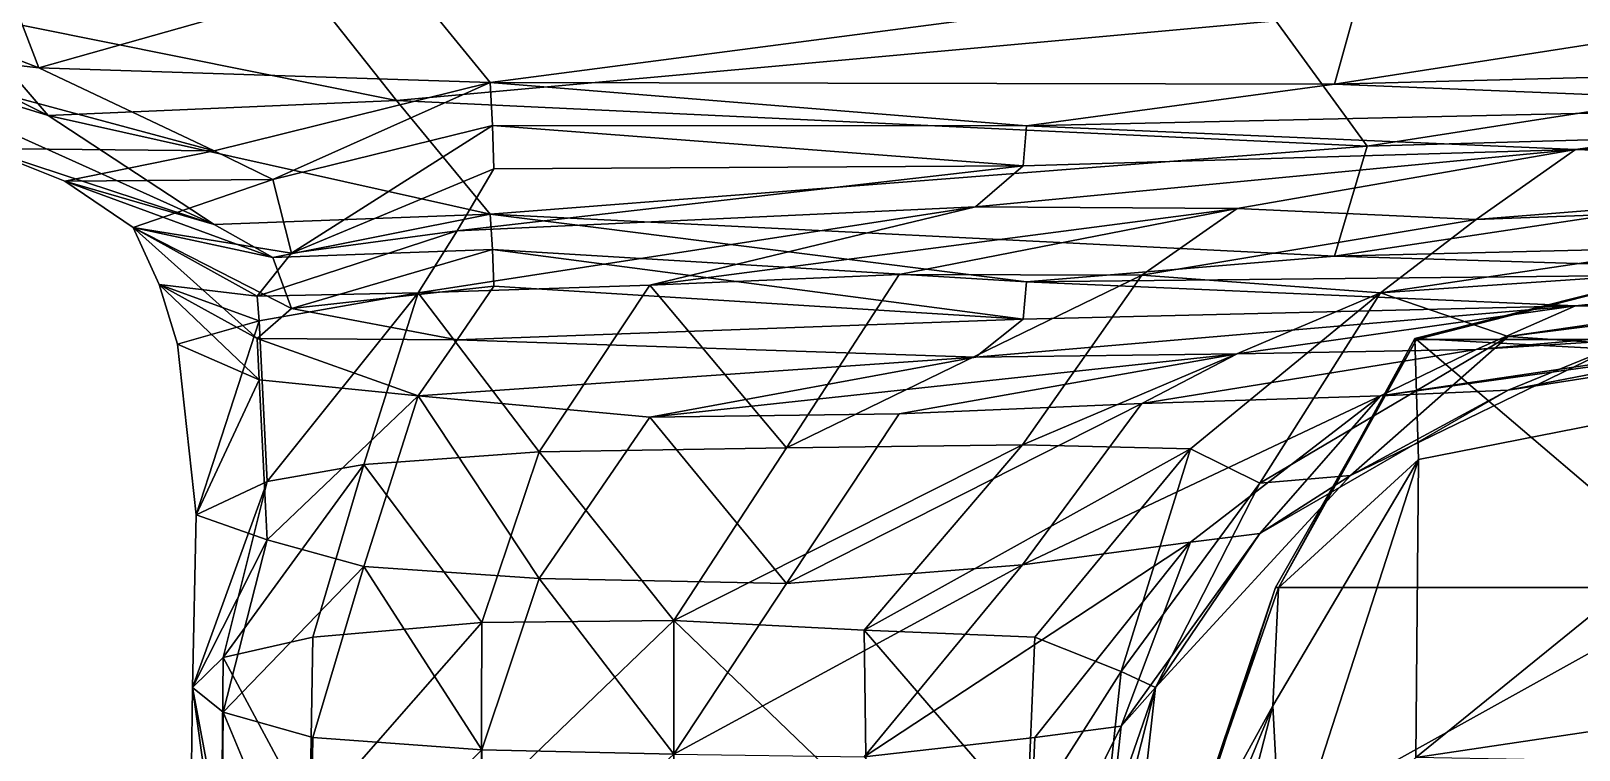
# Model space of a CAD drawing. Extents: x -114 to 115, y -117 to 399.
# Drawn here: x -73.66 to -50.12, y 135.72 to 146.65 of the extents above; entities that cross this region are included whole.
import ezdxf

# ---------------------------------------------------------------- set-up
doc = ezdxf.new("R2010")
doc.units = 0

msp = doc.modelspace()

# ---------------------------------------------------------------- linework, layer by layer
for points in [[(-73.534866, 146.093811, -125.160713), (-79.440247, 148.389862, -128.080322), (-74.60878, 148.878342, -124.857635)], [(-73.534866, 146.093811, -125.160713), (-74.60878, 148.878342, -124.857635), (-68.108078, 147.630707, -121.968529)], [(-73.534866, 146.093811, -125.160713), (-77.038101, 146.489349, -127.693459), (-79.440247, 148.389862, -128.080322)], [(-73.394676, 145.369431, -130.20134), (-79.440247, 148.389862, -128.080322), (-77.038101, 146.489349, -127.693459)], [(-73.394676, 145.369431, -130.20134), (-74.739433, 146.929596, -130.518829), (-79.440247, 148.389862, -128.080322)], [(-53.837208, 145.845154, -119.976379), (-40.181358, 147.972443, -120.102654), (-40.69117, 146.189026, -119.974304)], [(-53.837208, 145.845154, -119.976379), (-53.341705, 147.619812, -119.997704), (-40.181358, 147.972443, -120.102654)], [(-66.674911, 145.869934, -121.784058), (-73.534866, 146.093811, -125.160713), (-68.108078, 147.630707, -121.968529)], [(-66.674911, 145.869934, -121.784058), (-68.108078, 147.630707, -121.968529), (-53.341705, 147.619812, -119.997704)], [(-53.837208, 145.845154, -119.976379), (-66.674911, 145.869934, -121.784058), (-53.341705, 147.619812, -119.997704)], [(-68.099861, 145.597992, -133.537628), (-69.498001, 147.367432, -133.878906), (-74.739433, 146.929596, -130.518829)], [(-68.099861, 145.597992, -133.537628), (-54.727177, 146.808075, -135.678543), (-69.498001, 147.367432, -133.878906)], [(-73.394676, 145.369431, -130.20134), (-68.099861, 145.597992, -133.537628), (-74.739433, 146.929596, -130.518829)], [(-53.340084, 144.903992, -135.38385), (-39.67128, 147.026611, -135.811768), (-54.727177, 146.808075, -135.678543)], [(-53.340084, 144.903992, -135.38385), (-40.180908, 145.275528, -135.411835), (-39.67128, 147.026611, -135.811768)], [(-53.340084, 144.903992, -135.38385), (-54.727177, 146.808075, -135.678543), (-68.099861, 145.597992, -133.537628)], [(-70.87146, 144.832199, -124.172188), (-74.387505, 144.869171, -127.459534), (-77.038101, 146.489349, -127.693459)], [(-70.87146, 144.832199, -124.172188), (-77.038101, 146.489349, -127.693459), (-73.534866, 146.093811, -125.160713)], [(-70.87146, 143.710083, -130.53598), (-77.038101, 146.489349, -127.693459), (-74.387505, 144.869171, -127.459534)], [(-70.87146, 143.710083, -130.53598), (-73.394676, 145.369431, -130.20134), (-77.038101, 146.489349, -127.693459)], [(-45.432842, 145.505157, -120.169739), (-53.837208, 145.845154, -119.976379), (-40.69117, 146.189026, -119.974304)], [(-70.87146, 144.832199, -124.172188), (-73.534866, 146.093811, -125.160713), (-66.674911, 145.869934, -121.784058)], [(-50.170868, 144.852417, -120.500183), (-45.432842, 145.505157, -120.169739), (-25.184185, 146.085785, -120.24295)], [(-41.938129, 144.563583, -121.164734), (-50.170868, 144.852417, -120.500183), (-25.184185, 146.085785, -120.24295)], [(-69.977043, 144.393204, -123.918602), (-70.87146, 144.832199, -124.172188), (-66.674911, 145.869934, -121.784058)], [(-69.977043, 144.393204, -123.918602), (-66.674911, 145.869934, -121.784058), (-66.637337, 145.215652, -122.004128)], [(-58.520821, 145.209625, -120.593407), (-66.637337, 145.215652, -122.004128), (-66.674911, 145.869934, -121.784058)], [(-58.520821, 145.209625, -120.593407), (-66.674911, 145.869934, -121.784058), (-53.837208, 145.845154, -119.976379)], [(-58.520821, 145.209625, -120.593407), (-53.837208, 145.845154, -119.976379), (-45.432842, 145.505157, -120.169739)], [(-66.674911, 143.868439, -133.13501), (-68.099861, 145.597992, -133.537628), (-73.394676, 145.369431, -130.20134)], [(-66.674911, 143.868439, -133.13501), (-53.340084, 144.903992, -135.38385), (-68.099861, 145.597992, -133.537628)], [(-50.170868, 144.852417, -120.500183), (-58.520821, 145.209625, -120.593407), (-45.432842, 145.505157, -120.169739)], [(-70.87146, 143.710083, -130.53598), (-66.674911, 143.868439, -133.13501), (-73.394676, 145.369431, -130.20134)], [(-53.837208, 143.226883, -134.825195), (-40.69117, 143.549332, -134.944763), (-40.180908, 145.275528, -135.411835)], [(-53.837208, 143.226883, -134.825195), (-40.180908, 145.275528, -135.411835), (-53.340084, 144.903992, -135.38385)], [(-69.696365, 143.272598, -124.723732), (-69.977043, 144.393204, -123.918602), (-66.637337, 145.215652, -122.004128)], [(-69.696365, 143.272598, -124.723732), (-66.637337, 145.215652, -122.004128), (-66.619713, 144.555008, -122.186829)], [(-66.619713, 144.555008, -122.186829), (-66.637337, 145.215652, -122.004128), (-58.570717, 144.600906, -120.606583)], [(-58.570717, 144.600906, -120.606583), (-66.637337, 145.215652, -122.004128), (-58.520821, 145.209625, -120.593407)], [(-58.570717, 144.600906, -120.606583), (-58.520821, 145.209625, -120.593407), (-50.170868, 144.852417, -120.500183)], [(-73.13958, 144.370087, -127.371536), (-74.387505, 144.869171, -127.459534), (-70.87146, 144.832199, -124.172188)], [(-70.87146, 143.710083, -130.53598), (-74.387505, 144.869171, -127.459534), (-73.13958, 144.370087, -127.371536)], [(-73.13958, 144.370087, -127.371536), (-70.87146, 144.832199, -124.172188), (-69.977043, 144.393204, -123.918602)], [(-53.837208, 143.226883, -134.825195), (-53.340084, 144.903992, -135.38385), (-66.674911, 143.868439, -133.13501)], [(-55.315292, 143.954712, -120.840309), (-59.295197, 143.981171, -120.612053), (-50.170868, 144.852417, -120.500183)], [(-59.295197, 143.981171, -120.612053), (-58.570717, 144.600906, -120.606583), (-50.170868, 144.852417, -120.500183)], [(-51.678776, 143.78772, -121.488541), (-55.315292, 143.954712, -120.840309), (-50.170868, 144.852417, -120.500183)], [(-51.678776, 143.78772, -121.488541), (-50.170868, 144.852417, -120.500183), (-41.938129, 144.563583, -121.164734)], [(-69.696365, 143.272598, -124.723732), (-66.619713, 144.555008, -122.186829), (-67.173515, 143.613617, -122.387962)], [(-67.173515, 143.613617, -122.387962), (-66.619713, 144.555008, -122.186829), (-58.570717, 144.600906, -120.606583)], [(-67.173515, 143.613617, -122.387962), (-58.570717, 144.600906, -120.606583), (-59.295197, 143.981171, -120.612053)], [(-51.678776, 143.78772, -121.488541), (-41.938129, 144.563583, -121.164734), (-43.53344, 144.091843, -122.76194)], [(-72.102661, 143.662796, -127.246826), (-73.13958, 144.370087, -127.371536), (-69.977043, 144.393204, -123.918602)], [(-69.977043, 143.210831, -130.62413), (-73.13958, 144.370087, -127.371536), (-72.102661, 143.662796, -127.246826)], [(-69.977043, 143.210831, -130.62413), (-70.87146, 143.710083, -130.53598), (-73.13958, 144.370087, -127.371536)], [(-69.696365, 143.272598, -124.723732), (-72.102661, 143.662796, -127.246826), (-69.977043, 144.393204, -123.918602)], [(-53.135796, 142.673828, -122.489746), (-43.53344, 144.091843, -122.76194), (-40.783886, 143.517578, -125.163895)], [(-53.135796, 142.673828, -122.489746), (-51.678776, 143.78772, -121.488541), (-43.53344, 144.091843, -122.76194)], [(-69.977043, 143.210831, -130.62413), (-66.674911, 143.868439, -133.13501), (-70.87146, 143.710083, -130.53598)], [(-69.977043, 143.210831, -130.62413), (-66.637337, 143.328903, -132.704422), (-66.674911, 143.868439, -133.13501)], [(-67.770355, 142.673828, -122.489807), (-59.295197, 143.981171, -120.612053), (-64.246902, 142.78653, -121.224976)], [(-67.770355, 142.673828, -122.489807), (-67.173515, 143.613617, -122.387962), (-59.295197, 143.981171, -120.612053)], [(-58.520821, 142.840729, -134.027985), (-53.837208, 143.226883, -134.825195), (-66.674911, 143.868439, -133.13501)], [(-58.520821, 142.840729, -134.027985), (-66.674911, 143.868439, -133.13501), (-66.637337, 143.328903, -132.704422)], [(-64.246902, 142.78653, -121.224976), (-59.295197, 143.981171, -120.612053), (-55.315292, 143.954712, -120.840309)], [(-64.246902, 142.78653, -121.224976), (-55.315292, 143.954712, -120.840309), (-60.453072, 142.949524, -120.926208)], [(-56.762794, 142.941956, -121.403717), (-60.453072, 142.949524, -120.926208), (-55.315292, 143.954712, -120.840309)], [(-56.762794, 142.941956, -121.403717), (-55.315292, 143.954712, -120.840309), (-51.678776, 143.78772, -121.488541)], [(-45.209885, 143.845245, -120.311386), (-45.181305, 143.826736, -114.510742), (-52.615639, 141.97818, -115.336212)], [(-52.587059, 141.959671, -121.280869), (-45.209885, 143.845245, -120.311386), (-52.615639, 141.97818, -115.336212)], [(-46.023163, 141.959671, -125.676163), (-45.209885, 143.845245, -120.311386), (-52.587059, 141.959671, -121.280869)], [(-69.696365, 142.433182, -129.484268), (-69.977043, 143.210831, -130.62413), (-72.102661, 143.662796, -127.246826)], [(-70.216972, 142.622238, -125.179947), (-72.102661, 143.662796, -127.246826), (-69.696365, 143.272598, -124.723732)], [(-70.216972, 142.622238, -125.179947), (-71.706299, 142.796326, -127.094048), (-72.102661, 143.662796, -127.246826)], [(-70.216972, 141.978073, -128.833176), (-72.102661, 143.662796, -127.246826), (-71.706299, 142.796326, -127.094048)], [(-70.216972, 141.978073, -128.833176), (-69.696365, 142.433182, -129.484268), (-72.102661, 143.662796, -127.246826)], [(-70.216972, 142.622238, -125.179947), (-67.173515, 143.613617, -122.387962), (-67.770355, 142.673828, -122.489807)], [(-70.216972, 142.622238, -125.179947), (-69.696365, 143.272598, -124.723732), (-67.173515, 143.613617, -122.387962)], [(-53.135796, 142.673828, -122.489746), (-56.762794, 142.941956, -121.403717), (-51.678776, 143.78772, -121.488541)], [(-45.181305, 143.826736, -114.510742), (-45.238464, 141.578674, -110.004196), (-52.615639, 141.97818, -115.336212)], [(-45.432846, 142.973541, -134.527191), (-40.69117, 143.549332, -134.944763), (-53.837208, 143.226883, -134.825195)], [(-51.196541, 142.008621, -124.565735), (-53.135796, 142.673828, -122.489746), (-40.783886, 143.517578, -125.163895)], [(-49.479164, 141.890137, -126.934265), (-51.196541, 142.008621, -124.565735), (-39.016251, 143.543015, -127.225708)], [(-51.196541, 142.008621, -124.565735), (-40.783886, 143.517578, -125.163895), (-39.016251, 143.543015, -127.225708)], [(-51.196541, 141.191406, -129.200455), (-49.479164, 141.890137, -126.934265), (-39.016251, 143.543015, -127.225708)], [(-51.196541, 141.191406, -129.200455), (-39.016251, 143.543015, -127.225708), (-40.783886, 142.813934, -129.154449)], [(-41.938133, 142.429077, -133.270157), (-25.184185, 143.544174, -134.656967), (-50.170876, 142.47319, -133.993408)], [(-50.170876, 142.47319, -133.993408), (-25.184185, 143.544174, -134.656967), (-45.432846, 142.973541, -134.527191)], [(-69.696365, 142.433182, -129.484268), (-66.637337, 143.328903, -132.704422), (-69.977043, 143.210831, -130.62413)], [(-69.696365, 142.433182, -129.484268), (-66.619713, 142.770599, -132.306763), (-66.637337, 143.328903, -132.704422)], [(-58.570717, 142.273254, -133.807404), (-66.637337, 143.328903, -132.704422), (-66.619713, 142.770599, -132.306763)], [(-58.570717, 142.273254, -133.807404), (-58.520821, 142.840729, -134.027985), (-66.637337, 143.328903, -132.704422)], [(-58.520821, 142.840729, -134.027985), (-45.432846, 142.973541, -134.527191), (-53.837208, 143.226883, -134.825195)], [(-62.16663, 140.314072, -120.629547), (-64.246902, 142.78653, -121.224976), (-60.453072, 142.949524, -120.926208)], [(-62.16663, 140.314072, -120.629547), (-60.453072, 142.949524, -120.926208), (-56.762794, 142.941956, -121.403717)], [(-62.16663, 140.314072, -120.629547), (-56.762794, 142.941956, -121.403717), (-58.577465, 140.359253, -121.324814)], [(-58.577465, 140.359253, -121.324814), (-56.762794, 142.941956, -121.403717), (-53.135796, 142.673828, -122.489746)], [(-50.170876, 142.47319, -133.993408), (-45.432846, 142.973541, -134.527191), (-58.520821, 142.840729, -134.027985)], [(-71.426987, 141.890137, -126.934265), (-71.706299, 142.796326, -127.094048), (-70.18576, 142.246536, -124.376411)], [(-70.18576, 142.246536, -124.376411), (-71.706299, 142.796326, -127.094048), (-70.216972, 142.622238, -125.179947)], [(-70.18576, 141.350204, -129.459763), (-71.706299, 142.796326, -127.094048), (-71.426987, 141.890137, -126.934265)], [(-70.18576, 141.350204, -129.459763), (-70.216972, 141.978073, -128.833176), (-71.706299, 142.796326, -127.094048)], [(-70.18576, 142.246536, -124.376411), (-70.216972, 142.622238, -125.179947), (-67.770355, 142.673828, -122.489807)], [(-70.065102, 139.800369, -123.980385), (-70.18576, 142.246536, -124.376411), (-67.770355, 142.673828, -122.489807)], [(-70.065102, 139.800369, -123.980385), (-67.770355, 142.673828, -122.489807), (-68.593376, 140.060608, -122.073334)], [(-67.173515, 141.954758, -131.795822), (-66.619713, 142.770599, -132.306763), (-69.696365, 142.433182, -129.484268)], [(-68.593376, 140.060608, -122.073334), (-67.770355, 142.673828, -122.489807), (-65.926491, 140.252075, -121.022621)], [(-65.926491, 140.252075, -121.022621), (-67.770355, 142.673828, -122.489807), (-64.246902, 142.78653, -121.224976)], [(-67.173515, 141.954758, -131.795822), (-58.570717, 142.273254, -133.807404), (-66.619713, 142.770599, -132.306763)], [(-65.926491, 140.252075, -121.022621), (-64.246902, 142.78653, -121.224976), (-62.16663, 140.314072, -120.629547)], [(-56.026608, 140.297714, -122.502167), (-58.577465, 140.359253, -121.324814), (-53.135796, 142.673828, -122.489746)], [(-58.570717, 142.273254, -133.807404), (-50.170876, 142.47319, -133.993408), (-58.520821, 142.840729, -134.027985)], [(-54.971104, 139.778992, -124.318367), (-56.026608, 140.297714, -122.502167), (-53.135796, 142.673828, -122.489746)], [(-54.971104, 139.778992, -124.318367), (-53.135796, 142.673828, -122.489746), (-51.196541, 142.008621, -124.565735)], [(-53.135796, 141.106461, -131.378723), (-40.783886, 142.813934, -129.154449), (-43.53344, 142.532059, -131.607925)], [(-53.135796, 141.106461, -131.378723), (-51.196541, 141.191406, -129.200455), (-40.783886, 142.813934, -129.154449)], [(-67.173515, 141.954758, -131.795822), (-69.696365, 142.433182, -129.484268), (-70.216972, 141.978073, -128.833176)], [(-59.295193, 141.692749, -133.590317), (-50.170876, 142.47319, -133.993408), (-58.570717, 142.273254, -133.807404)], [(-59.295193, 141.692749, -133.590317), (-55.315296, 141.745956, -133.36676), (-50.170876, 142.47319, -133.993408)], [(-55.315296, 141.745956, -133.36676), (-51.67878, 141.810745, -132.700516), (-50.170876, 142.47319, -133.993408)], [(-53.135796, 141.106461, -131.378723), (-43.53344, 142.532059, -131.607925), (-51.67878, 141.810745, -132.700516)], [(-51.67878, 141.810745, -132.700516), (-43.53344, 142.532059, -131.607925), (-41.938133, 142.429077, -133.270157)], [(-51.67878, 141.810745, -132.700516), (-41.938133, 142.429077, -133.270157), (-50.170876, 142.47319, -133.993408)], [(-71.142838, 139.292694, -126.476257), (-71.426987, 141.890137, -126.934265), (-70.18576, 142.246536, -124.376411)], [(-71.142838, 139.292694, -126.476257), (-70.18576, 142.246536, -124.376411), (-70.065102, 139.800369, -123.980385)], [(-59.295193, 141.692749, -133.590317), (-58.570717, 142.273254, -133.807404), (-67.173515, 141.954758, -131.795822)], [(-67.770355, 141.106461, -131.378723), (-70.216972, 141.978073, -128.833176), (-70.18576, 141.350204, -129.459763)], [(-67.770355, 141.106461, -131.378723), (-67.173515, 141.954758, -131.795822), (-70.216972, 141.978073, -128.833176)], [(-67.770355, 141.106461, -131.378723), (-59.295193, 141.692749, -133.590317), (-67.173515, 141.954758, -131.795822)], [(-54.971104, 139.778992, -124.318367), (-51.196541, 142.008621, -124.565735), (-53.592159, 139.89563, -126.582573)], [(-54.688026, 138.186127, -120.00589), (-54.732712, 138.189056, -125.877762), (-52.587059, 141.959671, -121.280869)], [(-52.587059, 141.959671, -121.280869), (-54.732712, 138.189056, -125.877762), (-48.164589, 138.187988, -130.263351)], [(-52.587059, 141.959671, -121.280869), (-52.615639, 141.97818, -115.336212), (-54.688026, 138.186127, -120.00589)], [(-52.615639, 141.97818, -115.336212), (-52.558472, 140.139008, -111.117676), (-54.688026, 138.186127, -120.00589)], [(-53.592159, 139.89563, -126.582573), (-51.196541, 142.008621, -124.565735), (-49.479164, 141.890137, -126.934265)], [(-45.238464, 141.578674, -110.004196), (-52.558472, 140.139008, -111.117676), (-52.615639, 141.97818, -115.336212)], [(-46.023163, 141.959671, -125.676163), (-52.587059, 141.959671, -121.280869), (-48.164589, 138.187988, -130.263351)], [(-71.142838, 139.292694, -126.476257), (-70.18576, 141.350204, -129.459763), (-71.426987, 141.890137, -126.934265)], [(-64.246902, 140.779785, -132.605789), (-60.453072, 140.830765, -132.942261), (-55.315296, 141.745956, -133.36676)], [(-64.246902, 140.779785, -132.605789), (-55.315296, 141.745956, -133.36676), (-59.295193, 141.692749, -133.590317)], [(-60.453072, 140.830765, -132.942261), (-56.762794, 140.986969, -132.490967), (-55.315296, 141.745956, -133.36676)], [(-56.762794, 140.986969, -132.490967), (-53.135796, 141.106461, -131.378723), (-51.67878, 141.810745, -132.700516)], [(-56.762794, 140.986969, -132.490967), (-51.67878, 141.810745, -132.700516), (-55.315296, 141.745956, -133.36676)], [(-53.592159, 139.89563, -126.582573), (-49.479164, 141.890137, -126.934265), (-51.196541, 141.191406, -129.200455)], [(-64.246902, 140.779785, -132.605789), (-59.295193, 141.692749, -133.590317), (-67.770355, 141.106461, -131.378723)], [(-45.238464, 141.578674, -110.004196), (-45.045677, 136.73233, -107.454117), (-52.597389, 135.603607, -108.178726)], [(-52.558472, 140.139008, -111.117676), (-45.238464, 141.578674, -110.004196), (-52.597389, 135.603607, -108.178726)], [(-70.065109, 138.916107, -128.995255), (-70.18576, 141.350204, -129.459763), (-71.142838, 139.292694, -126.476257)], [(-70.065109, 138.916107, -128.995255), (-67.770355, 141.106461, -131.378723), (-70.18576, 141.350204, -129.459763)], [(-68.593384, 138.508408, -130.876297), (-67.770355, 141.106461, -131.378723), (-70.065109, 138.916107, -128.995255)], [(-65.926498, 138.328964, -131.929138), (-67.770355, 141.106461, -131.378723), (-68.593384, 138.508408, -130.876297)], [(-65.926498, 138.328964, -131.929138), (-64.246902, 140.779785, -132.605789), (-67.770355, 141.106461, -131.378723)], [(-58.577469, 138.533035, -131.681793), (-56.026604, 138.877884, -130.554398), (-53.135796, 141.106461, -131.378723)], [(-58.577469, 138.533035, -131.681793), (-53.135796, 141.106461, -131.378723), (-56.762794, 140.986969, -132.490967)], [(-56.026604, 138.877884, -130.554398), (-54.971104, 139.011627, -128.670319), (-53.135796, 141.106461, -131.378723)], [(-54.971104, 139.011627, -128.670319), (-51.196541, 141.191406, -129.200455), (-53.135796, 141.106461, -131.378723)], [(-54.971104, 139.011627, -128.670319), (-53.592159, 139.89563, -126.582573), (-51.196541, 141.191406, -129.200455)], [(-62.166634, 138.252792, -132.319672), (-64.246902, 140.779785, -132.605789), (-65.926498, 138.328964, -131.929138)], [(-62.166634, 138.252792, -132.319672), (-60.453072, 140.830765, -132.942261), (-64.246902, 140.779785, -132.605789)], [(-62.166634, 138.252792, -132.319672), (-56.762794, 140.986969, -132.490967), (-60.453072, 140.830765, -132.942261)], [(-62.166634, 138.252792, -132.319672), (-58.577469, 138.533035, -131.681793), (-56.762794, 140.986969, -132.490967)], [(-63.88047, 137.686615, -120.252075), (-65.926491, 140.252075, -121.022621), (-62.16663, 140.314072, -120.629547)], [(-63.88047, 137.686615, -120.252075), (-62.16663, 140.314072, -120.629547), (-58.577465, 140.359253, -121.324814)], [(-60.985245, 137.540421, -120.533951), (-63.88047, 137.686615, -120.252075), (-58.577465, 140.359253, -121.324814)], [(-60.985245, 137.540421, -120.533951), (-58.577465, 140.359253, -121.324814), (-56.026608, 140.297714, -122.502167)], [(-66.798233, 137.659119, -120.521286), (-68.593376, 140.060608, -122.073334), (-65.926491, 140.252075, -121.022621)], [(-66.798233, 137.659119, -120.521286), (-65.926491, 140.252075, -121.022621), (-63.88047, 137.686615, -120.252075)], [(-58.389511, 137.432632, -121.692566), (-60.985245, 137.540421, -120.533951), (-56.026608, 140.297714, -122.502167)], [(-57.078941, 136.910706, -123.632034), (-58.389511, 137.432632, -121.692566), (-56.026608, 140.297714, -122.502167)], [(-57.078941, 136.910706, -123.632034), (-56.026608, 140.297714, -122.502167), (-54.971104, 139.778992, -124.318367)], [(-54.62928, 133.723389, -112.682846), (-54.773155, 136.388763, -115.63208), (-52.558472, 140.139008, -111.117676)], [(-52.558472, 140.139008, -111.117676), (-54.773155, 136.388763, -115.63208), (-54.688026, 138.186127, -120.00589)], [(-52.558472, 140.139008, -111.117676), (-52.597389, 135.603607, -108.178726), (-54.62928, 133.723389, -112.682846)], [(-70.733284, 137.124878, -123.659195), (-68.593376, 140.060608, -122.073334), (-69.371437, 137.432632, -121.692566)], [(-70.733284, 137.124878, -123.659195), (-70.065102, 139.800369, -123.980385), (-68.593376, 140.060608, -122.073334)], [(-69.371437, 137.432632, -121.692566), (-68.593376, 140.060608, -122.073334), (-66.798233, 137.659119, -120.521286)], [(-56.559189, 136.670654, -126.013916), (-54.971104, 139.778992, -124.318367), (-53.592159, 139.89563, -126.582573)], [(-56.559189, 136.670654, -126.013916), (-53.592159, 139.89563, -126.582573), (-54.971104, 139.011627, -128.670319)], [(-71.201759, 136.670654, -126.013916), (-71.142838, 139.292694, -126.476257), (-70.065102, 139.800369, -123.980385)], [(-71.201759, 136.670654, -126.013916), (-70.065102, 139.800369, -123.980385), (-70.733284, 137.124878, -123.659195)], [(-56.559189, 136.670654, -126.013916), (-57.078941, 136.910706, -123.632034), (-54.971104, 139.778992, -124.318367)], [(-71.201759, 136.670654, -126.013916), (-70.065109, 138.916107, -128.995255), (-71.142838, 139.292694, -126.476257)], [(-70.733292, 136.29213, -128.381989), (-70.065109, 138.916107, -128.995255), (-71.201759, 136.670654, -126.013916)], [(-70.733292, 136.29213, -128.381989), (-68.593384, 138.508408, -130.876297), (-70.065109, 138.916107, -128.995255)], [(-57.078941, 136.081573, -128.334259), (-56.559189, 136.670654, -126.013916), (-54.971104, 139.011627, -128.670319)], [(-57.078941, 136.081573, -128.334259), (-54.971104, 139.011627, -128.670319), (-56.026604, 138.877884, -130.554398)], [(-60.985249, 135.613708, -131.460876), (-58.389511, 135.908691, -130.335266), (-56.026604, 138.877884, -130.554398)], [(-60.985249, 135.613708, -131.460876), (-56.026604, 138.877884, -130.554398), (-58.577469, 138.533035, -131.681793)], [(-58.389511, 135.908691, -130.335266), (-57.078941, 136.081573, -128.334259), (-56.026604, 138.877884, -130.554398)], [(-69.371445, 135.908691, -130.335266), (-68.593384, 138.508408, -130.876297), (-70.733292, 136.29213, -128.381989)], [(-66.798241, 135.720917, -131.513382), (-68.593384, 138.508408, -130.876297), (-69.371445, 135.908691, -130.335266)], [(-66.798241, 135.720917, -131.513382), (-65.926498, 138.328964, -131.929138), (-68.593384, 138.508408, -130.876297)], [(-60.985249, 135.613708, -131.460876), (-58.577469, 138.533035, -131.681793), (-63.880478, 135.654694, -131.775757)], [(-63.880478, 135.654694, -131.775757), (-58.577469, 138.533035, -131.681793), (-62.166634, 138.252792, -132.319672)], [(-63.880478, 135.654694, -131.775757), (-65.926498, 138.328964, -131.929138), (-66.798241, 135.720917, -131.513382)], [(-63.880478, 135.654694, -131.775757), (-62.166634, 138.252792, -132.319672), (-65.926498, 138.328964, -131.929138)], [(-54.732712, 138.189056, -125.877762), (-54.688026, 138.186127, -120.00589), (-56.237221, 133.729614, -123.131058)], [(-56.192543, 133.726685, -129.004471), (-54.732712, 138.189056, -125.877762), (-56.237221, 133.729614, -123.131058)], [(-56.237221, 133.729614, -123.131058), (-54.688026, 138.186127, -120.00589), (-54.773155, 136.388763, -115.63208)], [(-56.192543, 133.726685, -129.004471), (-48.164589, 138.187988, -130.263351), (-54.732712, 138.189056, -125.877762)], [(-56.192543, 133.726685, -129.004471), (-49.27977, 133.727753, -133.590393), (-48.164589, 138.187988, -130.263351)], [(-69.416695, 134.672974, -121.152023), (-69.371437, 137.432632, -121.692566), (-66.798233, 137.659119, -120.521286)], [(-69.416695, 134.672974, -121.152023), (-66.798233, 137.659119, -120.521286), (-66.810173, 134.870621, -120.06871)], [(-66.810173, 134.870621, -120.06871), (-63.88047, 137.686615, -120.252075), (-63.88044, 134.909531, -119.801582)], [(-66.810173, 134.870621, -120.06871), (-66.798233, 137.659119, -120.521286), (-63.88047, 137.686615, -120.252075)], [(-60.951019, 134.870651, -120.06662), (-63.88047, 137.686615, -120.252075), (-60.985245, 137.540421, -120.533951)], [(-60.951019, 134.870651, -120.06662), (-63.88044, 134.909531, -119.801582), (-63.88047, 137.686615, -120.252075)], [(-58.50729, 134.664322, -121.349289), (-60.985245, 137.540421, -120.533951), (-58.389511, 137.432632, -121.692566)], [(-58.50729, 134.664322, -121.349289), (-60.951019, 134.870651, -120.06662), (-60.985245, 137.540421, -120.533951)], [(-69.416695, 134.672974, -121.152023), (-70.733284, 137.124878, -123.659195), (-69.371437, 137.432632, -121.692566)], [(-58.50729, 134.664322, -121.349289), (-58.389511, 137.432632, -121.692566), (-57.078941, 136.910706, -123.632034)], [(-70.76152, 134.321167, -123.160034), (-71.201759, 136.670654, -126.013916), (-70.733284, 137.124878, -123.659195)], [(-70.76152, 134.321167, -123.160034), (-70.733284, 137.124878, -123.659195), (-69.416695, 134.672974, -121.152023)], [(-57.352482, 134.365982, -123.191971), (-58.50729, 134.664322, -121.349289), (-57.078941, 136.910706, -123.632034)], [(-57.352482, 134.365982, -123.191971), (-57.078941, 136.910706, -123.632034), (-56.559189, 136.670654, -126.013916)], [(-71.236771, 133.900925, -125.52552), (-71.201759, 136.670654, -126.013916), (-70.76152, 134.321167, -123.160034)], [(-70.76152, 133.486786, -127.892113), (-71.201759, 136.670654, -126.013916), (-71.236771, 133.900925, -125.52552)], [(-70.76152, 133.486786, -127.892113), (-70.733292, 136.29213, -128.381989), (-71.201759, 136.670654, -126.013916)], [(-56.860882, 133.96431, -125.536697), (-57.352482, 134.365982, -123.191971), (-56.559189, 136.670654, -126.013916)], [(-57.352482, 133.539825, -127.877426), (-56.559189, 136.670654, -126.013916), (-57.078941, 136.081573, -128.334259)], [(-57.352482, 133.539825, -127.877426), (-56.860882, 133.96431, -125.536697), (-56.559189, 136.670654, -126.013916)], [(-52.597389, 135.603607, -108.178726), (-45.045677, 136.73233, -107.454117), (-44.361443, 135.453674, -102.111938)], [(-54.773155, 136.388763, -115.63208), (-54.62928, 133.723389, -112.682846), (-56.295952, 130.453415, -116.024139)], [(-56.152092, 133.06517, -118.77977), (-54.773155, 136.388763, -115.63208), (-56.295952, 130.453415, -116.024139)], [(-54.773155, 136.388763, -115.63208), (-56.152092, 133.06517, -118.77977), (-56.237221, 133.729614, -123.131058)], [(-69.416695, 133.1306, -129.899353), (-70.733292, 136.29213, -128.381989), (-70.76152, 133.486786, -127.892113)], [(-69.416695, 133.1306, -129.899353), (-69.371445, 135.908691, -130.335266), (-70.733292, 136.29213, -128.381989)], [(-58.50729, 133.189926, -129.711029), (-57.078941, 136.081573, -128.334259), (-58.389511, 135.908691, -130.335266)], [(-58.50729, 133.189926, -129.711029), (-57.352482, 133.539825, -127.877426), (-57.078941, 136.081573, -128.334259)], [(-69.416695, 133.1306, -129.899353), (-66.798241, 135.720917, -131.513382), (-69.371445, 135.908691, -130.335266)], [(-58.50729, 133.189926, -129.711029), (-58.389511, 135.908691, -130.335266), (-60.985249, 135.613708, -131.460876)], [(-66.810173, 132.945801, -130.984924), (-66.798241, 135.720917, -131.513382), (-69.416695, 133.1306, -129.899353)], [(-66.810173, 132.945801, -130.984924), (-63.880478, 135.654694, -131.775757), (-66.798241, 135.720917, -131.513382)]]:
    msp.add_3dface(points)

doc.saveas('drawing.dxf')
